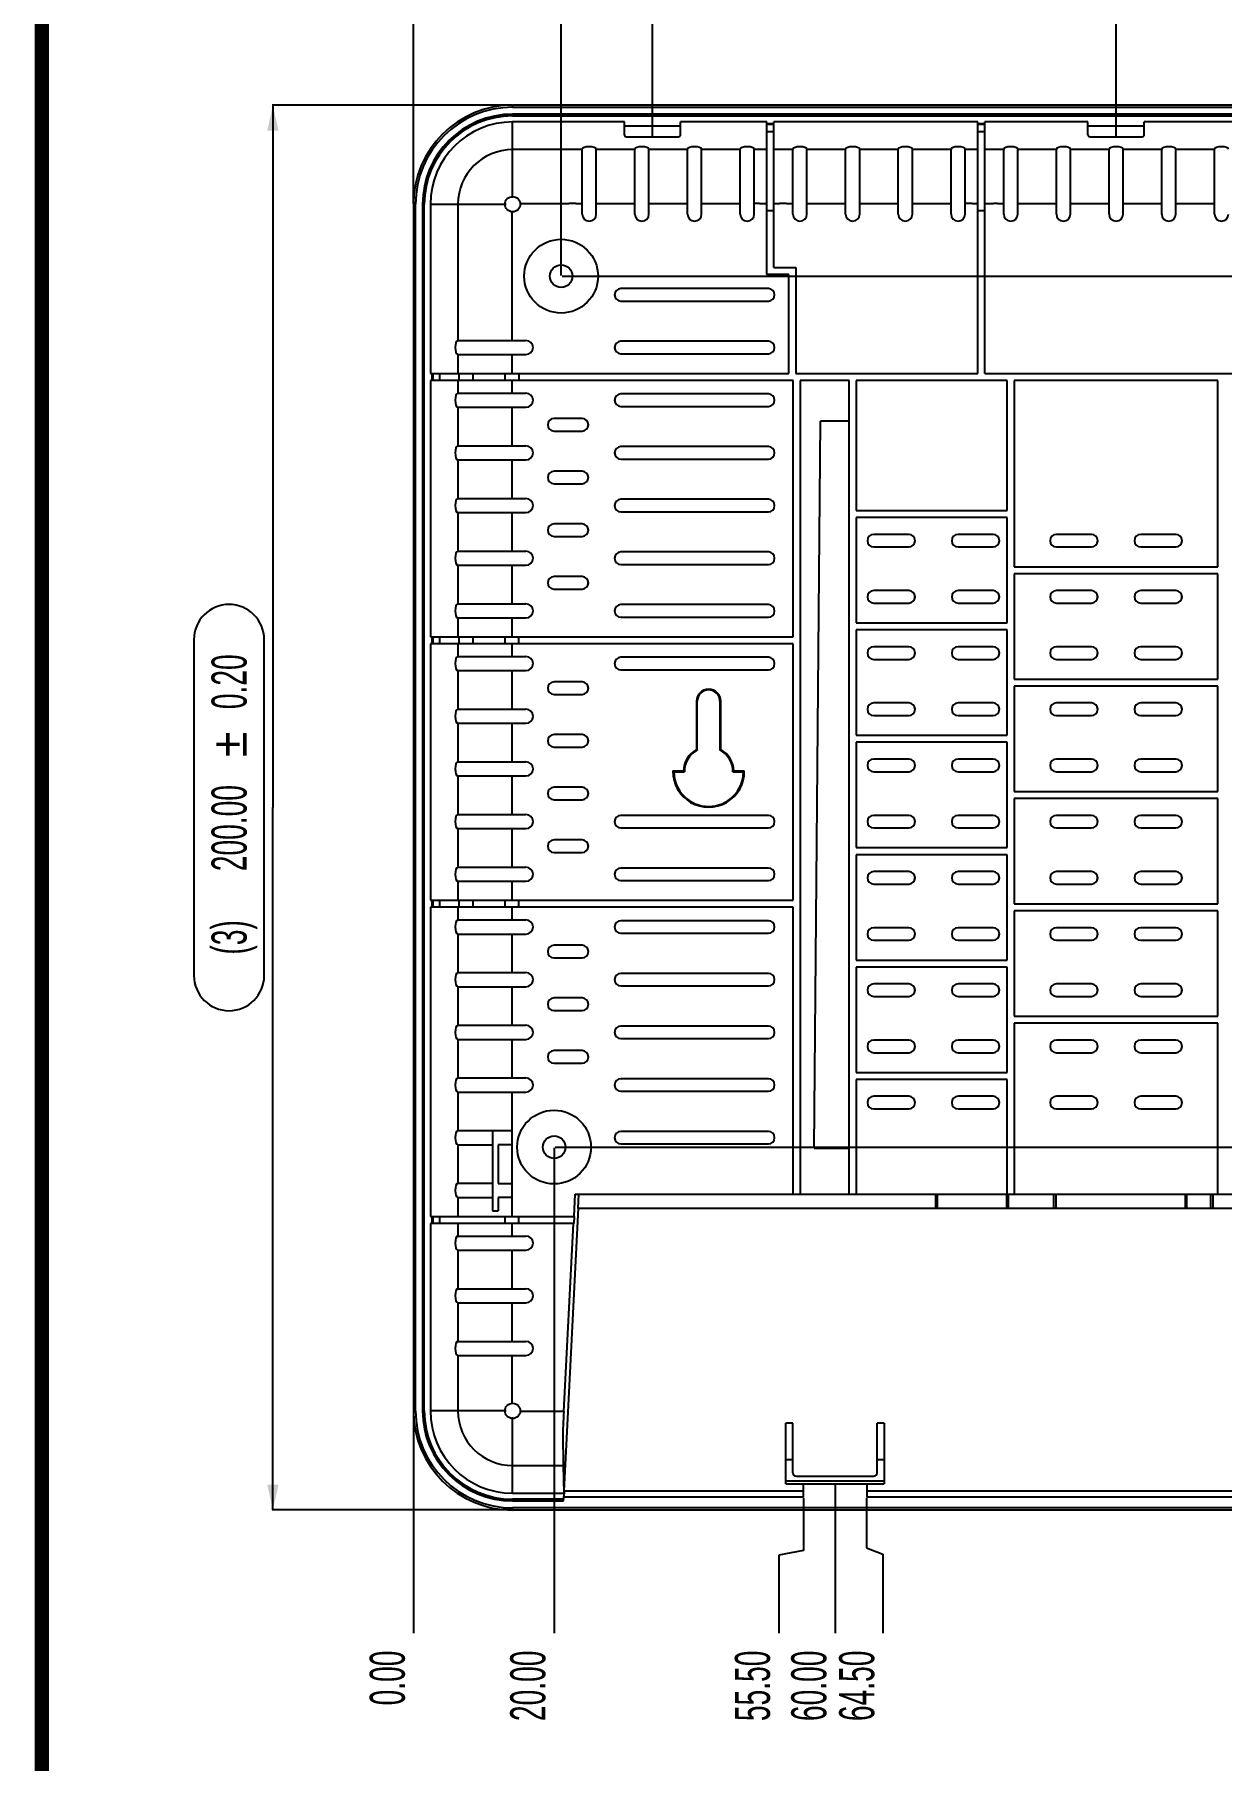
# Model space of a CAD drawing. Header units: millimetres. Extents: x -1 to 407, y -1 to 283.
# Drawn here: x -0.5 to 84, y 95.4 to 218.3 of the extents above; entities that cross this region are included whole.
import ezdxf
from ezdxf.enums import TextEntityAlignment as Align

# ---------------------------------------------------------------- set-up
doc = ezdxf.new("R2010")
doc.units = ezdxf.units.MM
doc.header["$LTSCALE"] = 23.1
doc.layers.get('0').update_dxf_attribs({"linetype": 'CONTINUOUS'})
doc.styles.get("Standard").update_dxf_attribs({"font": 'txt', "width": 0.6})
doc.styles.add('TEXTSTYLE_13', font='gdt', dxfattribs={"width": 0.6})
doc.dimstyles.new('DIMSTYLE_1', dxfattribs={"dimtxt": 2.5, "dimasz": 1.8, "dimexe": 0.05, "dimexo": 0.0625, "dimtad": 1, "dimlfac": 2, "dimzin": 0, "dimdsep": 46, "dimtxsty": 'Standard', "dimblk": '_FILLED', "dimblk1": '_FILLED', "dimblk2": '_FILLED', "dimcen": 0.09, "dimadec": 0, "dimazin": 0, "dimtol": 1, "dimtp": 0.2, "dimtm": 0.2, "dimtfac": 1, "dimtofl": 0, "dimtmove": 0, "dimatfit": 3, "dimldrblk": '_FILLED', "dimfxl": 1, "dimtolj": 1, "dimtzin": 0, "dimarcsym": 0})
doc.dimstyles.new('DIMSTYLE_2', dxfattribs={"dimtxt": 2.5, "dimasz": 1.8, "dimexe": 0.05, "dimexo": 0.0625, "dimtad": 0, "dimtih": 1, "dimtoh": 1, "dimlfac": 2, "dimzin": 0, "dimdsep": 46, "dimtxsty": 'Standard', "dimblk": '_FILLED', "dimblk1": '_FILLED', "dimblk2": '_FILLED', "dimcen": 0.09, "dimadec": 0, "dimazin": 0, "dimtp": 0.01, "dimtm": 0.01, "dimtfac": 1, "dimtofl": 0, "dimtmove": 0, "dimatfit": 3, "dimldrblk": '_FILLED', "dimfxl": 1, "dimtolj": 1, "dimtzin": 0, "dimarcsym": 0})

# ---------------------------------------------------------------- blocks, each defined once
blk = doc.blocks.new('_FILLED')
at = {"color": 0, "linetype": 'ByBlock'}
blk.add_solid([(0, 0), (-1, 0.222), (-1, -0.222)], dxfattribs=at)
blk = doc.blocks.new('*D1')
at = {"color": 2, "linetype": 'Continuous'}
for p, q in [((33.45, 213.24), (16.4, 213.24)), ((16.45, 213.24), (16.45, 163.24)), ((16.45, 113.24), (16.45, 163.24)), ((33.45, 113.24), (16.4, 113.24))]:
    blk.add_line(p, q, dxfattribs=at)
at = {"color": 2, "linetype": 'Continuous', "xscale": 1.8, "yscale": 1.8, "zscale": 1.8}
for p, rotation in [((16.45, 213.24), 90), ((16.45, 113.24), 270)]:
    blk.add_blockref('_FILLED', p, dxfattribs=dict(at, rotation=rotation))
at = {"color": 2, "linetype": 'Continuous', "width": 0.6}
for s, p in [('0.20', (14.58, 172.2)), ('200.00', (14.58, 161.78)), ('(3) ', (14.58, 154.28))]:
    blk.add_text(s, height=2.5, rotation=90, dxfattribs=at).set_placement(p, align=Align.CENTER)
at = {"color": 2, "linetype": 'Continuous', "style": 'TEXTSTYLE_13'}
blk.add_text('`', height=2.5, rotation=90, dxfattribs=at).set_placement((14.58, 167.74), align=Align.CENTER)
blk = doc.blocks.new('*D2')
at = {"color": 2, "linetype": 'Continuous'}
for p, q in [((26.46, 206.25), (26.46, 233.3)), ((26.46, 233.25), (76.46, 233.25)), ((126.46, 233.25), (76.46, 233.25)), ((126.46, 206.25), (126.46, 233.3))]:
    blk.add_line(p, q, dxfattribs=at)
at = {"color": 2, "linetype": 'Continuous', "xscale": 1.8, "yscale": 1.8, "zscale": 1.8, "rotation": 180}
blk.add_blockref('_FILLED', (26.46, 233.25), dxfattribs=at)
at = {"color": 2, "linetype": 'Continuous', "xscale": 1.8, "yscale": 1.8, "zscale": 1.8}
blk.add_blockref('_FILLED', (126.46, 233.25), dxfattribs=at)
at = {"color": 2, "linetype": 'Continuous', "width": 0.6}
for s, p in [('(1) ', (67.5, 235.12)), ('200.00', (75, 235.12)), ('0.20', (85.42, 235.12))]:
    blk.add_text(s, height=2.5, dxfattribs=at).set_placement(p, align=Align.CENTER)
at = {"color": 2, "linetype": 'Continuous', "style": 'TEXTSTYLE_13'}
blk.add_text('`', height=2.5, dxfattribs=at).set_placement((80.96, 235.12), align=Align.CENTER)
blk = doc.blocks.new('*D4')
at = {"color": 2, "linetype": 'Continuous'}
blk.add_line((126.46, 120.23), (126.46, 104.48), dxfattribs=at)
at = {"color": 2, "linetype": 'Continuous', "width": 0.6}
blk.add_text('200.00', height=2.5, rotation=90, dxfattribs=at).set_placement((125.84, 103.23), align=Align.RIGHT)
blk = doc.blocks.new('*D5')
at = {"color": 2, "linetype": 'Continuous'}
blk.add_line((26.46, 120.23), (26.46, 104.48), dxfattribs=at)
at = {"color": 2, "linetype": 'Continuous', "width": 0.6}
blk.add_text('0.00', height=2.5, rotation=90, dxfattribs=at).set_placement((25.84, 103.23), align=Align.RIGHT)
blk = doc.blocks.new('*D6')
at = {"color": 2, "linetype": 'Continuous'}
blk.add_line((56.46, 115.03), (56.46, 104.48), dxfattribs=at)
at = {"color": 2, "linetype": 'Continuous', "width": 0.6}
blk.add_text('60.00', height=2.5, rotation=90, dxfattribs=at).set_placement((55.84, 103.23), align=Align.RIGHT)
blk = doc.blocks.new('*D7')
at = {"color": 2, "linetype": 'Continuous'}
blk.add_line((96.46, 115.03), (96.46, 104.48), dxfattribs=at)
at = {"color": 2, "linetype": 'Continuous', "width": 0.6}
blk.add_text('140.00', height=2.5, rotation=90, dxfattribs=at).set_placement((95.84, 103.23), align=Align.RIGHT)
blk = doc.blocks.new('*D8')
at = {"color": 2, "linetype": 'Continuous'}
blk.add_line((36.96, 201.13), (36.96, 222), dxfattribs=at)
at = {"color": 2, "linetype": 'Continuous', "width": 0.6}
blk.add_text('21.00', height=2.5, rotation=90, dxfattribs=at).set_placement((36.34, 223.25))
blk = doc.blocks.new('*D9')
at = {"color": 2, "linetype": 'Continuous'}
blk.add_line((115.96, 201.13), (115.96, 222), dxfattribs=at)
at = {"color": 2, "linetype": 'Continuous', "width": 0.6}
blk.add_text('179.00', height=2.5, rotation=90, dxfattribs=at).set_placement((115.34, 223.25))
blk = doc.blocks.new('*D10')
at = {"color": 2, "linetype": 'Continuous'}
blk.add_line((36.46, 139.01), (36.46, 104.48), dxfattribs=at)
at = {"color": 2, "linetype": 'Continuous', "width": 0.6}
blk.add_text('20.00', height=2.5, rotation=90, dxfattribs=at).set_placement((35.84, 103.23), align=Align.RIGHT)
blk = doc.blocks.new('*D11')
at = {"color": 2, "linetype": 'Continuous'}
blk.add_line((116.46, 139.01), (116.46, 104.48), dxfattribs=at)
at = {"color": 2, "linetype": 'Continuous', "width": 0.6}
blk.add_text('180.00', height=2.5, rotation=90, dxfattribs=at).set_placement((115.84, 103.23), align=Align.RIGHT)
blk = doc.blocks.new('*D12')
at = {"color": 2, "linetype": 'Continuous'}
blk.add_line((43.46, 211.05), (43.46, 222), dxfattribs=at)
at = {"color": 2, "linetype": 'Continuous', "width": 0.6}
blk.add_text('34.00', height=2.5, rotation=90, dxfattribs=at).set_placement((42.84, 223.25))
blk = doc.blocks.new('*D13')
at = {"color": 2, "linetype": 'Continuous'}
blk.add_line((76.46, 211.05), (76.46, 222), dxfattribs=at)
at = {"color": 2, "linetype": 'Continuous', "width": 0.6}
blk.add_text('100.00', height=2.5, rotation=90, dxfattribs=at).set_placement((75.84, 223.25))
blk = doc.blocks.new('*D14')
at = {"color": 2, "linetype": 'Continuous'}
blk.add_line((109.46, 211.05), (109.46, 222), dxfattribs=at)
at = {"color": 2, "linetype": 'Continuous', "width": 0.6}
blk.add_text('166.00', height=2.5, rotation=90, dxfattribs=at).set_placement((108.84, 223.25))
blk = doc.blocks.new('*D15')
at = {"color": 2, "linetype": 'Continuous'}
blk.add_line((119.48, 213.24), (135.22, 213.24), dxfattribs=at)
at = {"color": 2, "linetype": 'Continuous', "width": 0.6}
blk.add_text('200.00', height=2.5, dxfattribs=at).set_placement((136.47, 213.87))
blk = doc.blocks.new('*D16')
at = {"color": 2, "linetype": 'Continuous'}
blk.add_line((119.48, 113.24), (135.22, 113.24), dxfattribs=at)
at = {"color": 2, "linetype": 'Continuous', "width": 0.6}
blk.add_text('0.00', height=2.5, dxfattribs=at).set_placement((136.47, 113.87))
blk = doc.blocks.new('*D17')
at = {"color": 2, "linetype": 'Continuous'}
blk.add_line((36.53, 139.07), (140.72, 139.07), dxfattribs=at)
at = {"color": 2, "linetype": 'Continuous', "width": 0.6}
blk.add_text('51.66', height=2.5, dxfattribs=at).set_placement((141.97, 139.7))
blk = doc.blocks.new('*D18')
at = {"color": 2, "linetype": 'Continuous'}
blk.add_line((37.03, 201.07), (135.22, 201.07), dxfattribs=at)
at = {"color": 2, "linetype": 'Continuous', "width": 0.6}
blk.add_text('175.66', height=2.5, dxfattribs=at).set_placement((136.47, 201.7))
blk = doc.blocks.new('*D22')
at = {"color": 2, "linetype": 'Continuous'}
for p, q in [((54.21, 114.08), (54.21, 110.35)), ((54.21, 110.35), (52.45, 110.03)), ((52.45, 110.03), (52.45, 104.48))]:
    blk.add_line(p, q, dxfattribs=at)
at = {"color": 2, "linetype": 'Continuous', "width": 0.6}
blk.add_text('55.50', height=2.5, rotation=90, dxfattribs=at).set_placement((51.83, 103.23), align=Align.RIGHT)
blk = doc.blocks.new('*D23')
at = {"color": 2, "linetype": 'Continuous'}
for p, q in [((58.71, 114.08), (58.71, 110.54)), ((58.71, 110.54), (59.87, 110.09)), ((59.87, 110.09), (59.87, 104.48))]:
    blk.add_line(p, q, dxfattribs=at)
at = {"color": 2, "linetype": 'Continuous', "width": 0.6}
blk.add_text('64.50', height=2.5, rotation=90, dxfattribs=at).set_placement((59.25, 103.23), align=Align.RIGHT)
blk = doc.blocks.new('*D24')
at = {"color": 2, "linetype": 'Continuous'}
for p, q in [((94.21, 114.08), (94.21, 110.5)), ((94.21, 110.5), (88.99, 108.86)), ((88.99, 108.86), (88.99, 104.48))]:
    blk.add_line(p, q, dxfattribs=at)
at = {"color": 2, "linetype": 'Continuous', "width": 0.6}
blk.add_text('135.50', height=2.5, rotation=90, dxfattribs=at).set_placement((88.36, 103.23), align=Align.RIGHT)
blk = doc.blocks.new('*D25')
at = {"color": 2, "linetype": 'Continuous'}
for p, q in [((98.71, 114.08), (98.71, 110.43)), ((98.71, 110.43), (100.88, 109.73)), ((100.88, 109.73), (100.88, 104.48))]:
    blk.add_line(p, q, dxfattribs=at)
at = {"color": 2, "linetype": 'Continuous', "width": 0.6}
blk.add_text('144.50', height=2.5, rotation=90, dxfattribs=at).set_placement((100.26, 103.23), align=Align.RIGHT)

msp = doc.modelspace()

# ---------------------------------------------------------------- linework, layer by layer
at = {"color": 7, "linetype": 'Continuous'}
for p, q in [((33.5132, 213.0997), (33.5132, 213.2497)), ((119.4132, 213.2497), (33.5132, 213.2497)), ((33.5132, 213.0997), (119.4132, 213.0997)), ((33.5132, 212.4798), (33.5132, 212.6035)), ((119.4132, 212.6035), (33.5132, 212.6035)), ((119.4132, 212.5797), (33.5132, 212.5797)), ((33.5132, 212.4798), (119.4132, 212.4798)), ((33.5132, 206.6471), (33.5132, 212.0496)), ((41.4632, 212.0496), (33.5132, 212.0496)), ((41.4632, 211.1414), (41.4632, 212.0496)), ((45.4632, 211.7414), (41.4632, 211.7414)), ((45.4632, 211.1414), (45.4632, 212.0496)), ((51.6132, 212.0496), (45.4632, 212.0496)), ((51.6132, 201.189), (51.6132, 212.0496)), ((51.6132, 211.9414), (52.1132, 211.9414)), ((52.1132, 211.8798), (51.6132, 211.8798)), ((51.6132, 211.3805), (52.1132, 211.3805)), ((52.1132, 201.689), (52.1132, 212.0496)), ((66.6132, 212.0496), (52.1132, 212.0496)), ((66.6132, 194.1414), (66.6132, 212.0496)), ((66.6132, 211.9414), (67.1132, 211.9414)), ((67.1132, 211.8798), (66.6132, 211.8798)), ((66.6132, 211.3805), (67.1132, 211.3805)), ((67.1132, 194.1414), (67.1132, 212.0496)), ((74.4632, 212.0496), (67.1132, 212.0496)), ((74.4632, 211.1414), (74.4632, 212.0496)), ((78.4632, 211.7414), (74.4632, 211.7414)), ((78.4632, 211.1414), (78.4632, 212.0496)), ((85.3632, 212.0496), (78.4632, 212.0496)), ((41.6132, 210.9914), (45.3132, 210.9914)), ((74.6132, 210.9914), (78.3132, 210.9914)), ((38.4632, 210.0815), (33.5132, 210.0815)), ((38.4632, 205.4914), (38.4632, 210.1023)), ((39.4632, 205.4914), (39.4632, 210.1023)), ((42.2132, 210.0815), (39.4632, 210.0815)), ((42.2132, 205.4914), (42.2132, 210.1023)), ((43.2132, 205.4914), (43.2132, 210.1023)), ((45.9632, 210.0815), (43.2132, 210.0815)), ((45.9632, 205.4914), (45.9632, 210.1023)), ((46.9632, 205.4914), (46.9632, 210.1023)), ((49.7132, 210.0815), (46.9632, 210.0815)), ((49.7132, 205.4914), (49.7132, 210.1023)), ((50.7132, 205.4914), (50.7132, 210.1023)), ((51.6132, 210.0815), (50.7132, 210.0815)), ((53.4632, 210.0815), (52.1132, 210.0815)), ((53.4632, 205.4914), (53.4632, 210.1023)), ((54.4632, 205.4914), (54.4632, 210.1023)), ((57.2132, 210.0815), (54.4632, 210.0815)), ((57.2132, 205.4914), (57.2132, 210.1023)), ((58.2132, 205.4914), (58.2132, 210.1023)), ((60.9632, 210.0815), (58.2132, 210.0815)), ((60.9632, 205.4914), (60.9632, 210.1023)), ((61.9632, 205.4914), (61.9632, 210.1023)), ((64.7132, 210.0815), (61.9632, 210.0815)), ((64.7132, 205.4914), (64.7132, 210.1023)), ((65.7132, 205.4914), (65.7132, 210.1023)), ((66.6132, 210.0815), (65.7132, 210.0815)), ((68.4632, 210.0815), (67.1132, 210.0815)), ((68.4632, 205.4914), (68.4632, 210.1023)), ((69.4632, 205.4914), (69.4632, 210.1023)), ((72.2132, 210.0815), (69.4632, 210.0815)), ((72.2132, 205.4914), (72.2132, 210.1023)), ((73.2132, 205.4914), (73.2132, 210.1023)), ((75.9632, 210.0815), (73.2132, 210.0815)), ((75.9632, 205.4914), (75.9632, 210.1023)), ((76.9632, 205.4914), (76.9632, 210.1023)), ((79.7132, 210.0815), (76.9632, 210.0815)), ((79.7132, 205.4914), (79.7132, 210.1023)), ((80.7132, 205.4914), (80.7132, 210.1023)), ((83.4632, 210.0815), (80.7132, 210.0815)), ((83.4632, 205.4914), (83.4632, 210.1023)), ((26.4549, 206.1914), (26.4549, 120.2914)), ((26.4549, 206.1914), (26.6049, 206.1914)), ((26.6049, 120.2914), (26.6049, 206.1914)), ((27.1011, 206.1914), (27.1011, 120.2914)), ((27.1011, 206.1914), (27.2248, 206.1914)), ((27.1249, 206.1914), (27.1249, 120.2914)), ((27.2248, 120.2914), (27.2248, 206.1914)), ((27.655, 206.1914), (27.655, 194.1414)), ((27.655, 206.1914), (33.0575, 206.1914)), ((29.6231, 206.1914), (29.6231, 196.4914)), ((33.4688, 196.4914), (33.4687, 205.6471)), ((34.0487, 206.2358), (37.519, 206.2362)), ((38.0134, 206.2372), (38.4632, 206.2375)), ((39.4632, 206.2393), (42.2132, 206.2377)), ((43.2132, 206.2393), (45.9632, 206.2377)), ((46.9632, 206.2393), (49.7132, 206.2377)), ((51.0719, 206.2367), (51.6132, 206.2358)), ((51.6132, 205.7414), (52.1132, 205.7414)), ((52.1132, 206.2358), (52.4989, 206.2367)), ((53.0135, 206.2372), (53.4632, 206.2375)), ((54.4632, 206.2393), (57.2132, 206.2377)), ((58.2132, 206.2393), (60.9632, 206.2377)), ((61.9632, 206.2393), (64.7132, 206.2377)), ((66.2151, 206.2367), (66.6132, 206.2358)), ((66.6132, 205.7414), (67.1132, 205.7414)), ((67.1132, 206.2358), (67.7316, 206.2367)), ((68.0133, 206.2372), (68.4632, 206.2375)), ((69.4632, 206.2393), (72.2132, 206.2377)), ((73.2132, 206.2393), (75.9632, 206.2377)), ((76.9632, 206.2393), (79.7132, 206.2377)), ((80.7132, 206.2393), (83.4632, 206.2377)), ((52.1132, 201.689), (53.6608, 201.689)), ((53.6608, 201.689), (53.6608, 194.1414)), ((53.1608, 201.189), (51.6132, 201.189)), ((53.1608, 194.1414), (53.1608, 201.189)), ((51.7132, 200.189), (41.2132, 200.189)), ((41.2132, 199.2938), (51.7132, 199.2938)), ((29.6023, 196.4914), (34.4632, 196.4914)), ((29.6023, 195.4914), (34.4632, 195.4914)), ((29.6231, 195.4914), (29.6231, 194.1414)), ((33.4688, 194.1414), (33.4688, 195.4914)), ((51.7132, 196.439), (41.2132, 196.439)), ((41.2132, 195.5438), (51.7132, 195.5438)), ((27.655, 194.1414), (53.1608, 194.1414)), ((27.7632, 194.1414), (27.7632, 193.6414)), ((27.8248, 194.1414), (27.8248, 193.6414)), ((28.3241, 193.6414), (28.3241, 194.1414)), ((29.6882, 194.1414), (29.6882, 193.6414)), ((30.6882, 194.1414), (30.6882, 193.6414)), ((32.9632, 194.1414), (32.9632, 193.6414)), ((33.9632, 194.1414), (33.9632, 193.6414)), ((53.6608, 194.1414), (66.6132, 194.1414)), ((67.1132, 194.1414), (85.3632, 194.1414)), ((27.655, 193.6414), (27.655, 175.3914)), ((53.4682, 193.6414), (27.655, 193.6414)), ((29.6231, 193.6414), (29.6231, 192.7414)), ((33.4688, 192.7414), (33.4688, 193.6414)), ((53.4682, 175.3914), (53.4682, 193.6414)), ((53.9682, 193.6414), (53.9682, 135.7214)), ((57.4632, 193.6414), (53.9682, 193.6414)), ((57.4632, 135.7214), (57.4632, 193.6414)), ((57.9632, 193.6414), (57.9632, 184.389)), ((68.7132, 193.6414), (57.9632, 193.6414)), ((68.7132, 184.389), (68.7132, 193.6414)), ((69.2132, 193.6414), (69.2132, 180.389)), ((83.7132, 193.6414), (69.2132, 193.6414)), ((83.7132, 180.389), (83.7132, 193.6414)), ((29.6023, 192.7414), (34.4632, 192.7414)), ((29.6023, 191.7414), (34.4632, 191.7414)), ((29.6231, 191.7414), (29.6231, 188.9914)), ((33.4688, 188.9914), (33.4688, 191.7414)), ((51.7132, 192.689), (41.2132, 192.689)), ((41.2132, 191.7938), (51.7132, 191.7938)), ((38.4632, 190.939), (36.4632, 190.939)), ((54.9682, 138.9914), (55.4198, 190.7414)), ((57.4632, 190.7414), (55.4198, 190.7414)), ((36.4632, 190.0438), (38.4632, 190.0438)), ((29.6023, 188.9914), (34.4632, 188.9914)), ((29.6023, 187.9914), (34.4632, 187.9914)), ((29.6231, 187.9914), (29.6231, 185.2414)), ((33.4688, 185.2414), (33.4688, 187.9914)), ((51.7132, 188.939), (41.2132, 188.939)), ((41.2132, 188.0438), (51.7132, 188.0438)), ((38.4632, 187.189), (36.4632, 187.189)), ((36.4632, 186.2938), (38.4632, 186.2938)), ((29.6023, 185.2414), (34.4632, 185.2414)), ((51.7132, 185.189), (41.2132, 185.189)), ((57.9632, 184.389), (68.7132, 184.389)), ((29.6023, 184.2414), (34.4632, 184.2414)), ((29.6231, 184.2414), (29.6231, 181.4914)), ((33.4688, 181.4914), (33.4688, 184.2414)), ((38.4632, 183.439), (36.4632, 183.439)), ((41.2132, 184.2938), (51.7132, 184.2938)), ((57.9632, 183.889), (57.9632, 176.389)), ((68.7132, 183.889), (57.9632, 183.889)), ((68.7132, 176.389), (68.7132, 183.889)), ((36.4632, 182.5438), (38.4632, 182.5438)), ((61.7132, 182.689), (59.2132, 182.689)), ((67.7132, 182.689), (65.2132, 182.689)), ((74.7132, 182.689), (72.2132, 182.689)), ((80.7132, 182.689), (78.2132, 182.689)), ((29.6023, 181.4914), (34.4632, 181.4914)), ((51.7132, 181.439), (41.2132, 181.439)), ((59.2132, 181.7938), (61.7132, 181.7938)), ((65.2132, 181.7938), (67.7132, 181.7938)), ((72.2132, 181.7938), (74.7132, 181.7938)), ((78.2132, 181.7938), (80.7132, 181.7938)), ((29.6023, 180.4914), (34.4632, 180.4914)), ((29.6231, 180.4914), (29.6231, 177.7414)), ((33.4688, 177.7414), (33.4688, 180.4914)), ((38.4632, 179.689), (36.4632, 179.689)), ((41.2132, 180.5438), (51.7132, 180.5438)), ((69.2132, 180.389), (83.7132, 180.389)), ((69.2132, 179.889), (69.2132, 172.389)), ((83.7132, 179.889), (69.2132, 179.889)), ((83.7132, 172.389), (83.7132, 179.889)), ((36.4632, 178.7938), (38.4632, 178.7938)), ((61.7132, 178.689), (59.2132, 178.689)), ((67.7132, 178.689), (65.2132, 178.689)), ((74.7132, 178.689), (72.2132, 178.689)), ((80.7132, 178.689), (78.2132, 178.689)), ((29.6023, 177.7414), (34.4632, 177.7414)), ((51.7132, 177.689), (41.2132, 177.689)), ((59.2132, 177.7938), (61.7132, 177.7938)), ((65.2132, 177.7938), (67.7132, 177.7938)), ((72.2132, 177.7938), (74.7132, 177.7938)), ((78.2132, 177.7938), (80.7132, 177.7938)), ((29.6023, 176.7414), (34.4632, 176.7414)), ((29.6231, 176.7414), (29.6231, 175.3914)), ((33.4688, 175.3914), (33.4688, 176.7414)), ((41.2132, 176.7938), (51.7132, 176.7938)), ((57.9632, 176.389), (68.7132, 176.389)), ((57.9632, 175.889), (57.9632, 168.389)), ((68.7132, 175.889), (57.9632, 175.889)), ((68.7132, 168.389), (68.7132, 175.889)), ((27.655, 175.3914), (53.4682, 175.3914)), ((27.655, 174.8914), (27.655, 156.6414)), ((53.4682, 174.8914), (27.655, 174.8914)), ((27.7632, 175.3914), (27.7632, 174.8914)), ((27.8248, 175.3914), (27.8248, 174.8914)), ((28.3241, 174.8914), (28.3241, 175.3914)), ((29.6231, 174.8914), (29.6231, 173.9914)), ((29.6882, 175.3914), (29.6882, 174.8914)), ((30.6882, 175.3914), (30.6882, 174.8914)), ((32.9632, 175.3914), (32.9632, 174.8914)), ((33.4688, 173.9914), (33.4688, 174.8914)), ((33.9632, 174.8914), (33.9632, 175.3914)), ((53.4682, 156.6414), (53.4682, 174.8914)), ((61.7132, 174.689), (59.2132, 174.689)), ((67.7132, 174.689), (65.2132, 174.689)), ((74.7132, 174.689), (72.2132, 174.689)), ((80.7132, 174.689), (78.2132, 174.689)), ((29.6023, 173.9914), (34.4632, 173.9914)), ((51.7132, 173.939), (41.2132, 173.939)), ((59.2132, 173.7938), (61.7132, 173.7938)), ((65.2132, 173.7938), (67.7132, 173.7938)), ((72.2132, 173.7938), (74.7132, 173.7938)), ((78.2132, 173.7938), (80.7132, 173.7938)), ((29.6023, 172.9914), (34.4632, 172.9914)), ((29.6231, 172.9914), (29.6231, 170.2414)), ((33.4688, 170.2414), (33.4688, 172.9914)), ((38.4632, 172.189), (36.4632, 172.189)), ((41.2132, 173.0438), (51.7132, 173.0438)), ((69.2132, 172.389), (83.7132, 172.389)), ((36.4632, 171.2938), (38.4632, 171.2938)), ((46.5989, 170.8064), (46.5989, 167.3731)), ((46.6382, 167.3497), (46.6382, 170.8064)), ((46.6382, 170.8064), (46.6578, 170.8064)), ((46.6578, 167.3379), (46.6578, 170.8064)), ((48.2685, 170.8064), (48.2685, 167.3379)), ((48.2685, 170.8064), (48.2882, 170.8064)), ((48.2882, 170.8064), (48.2882, 167.3497)), ((48.3275, 167.3731), (48.3275, 170.8064)), ((69.2132, 171.889), (69.2132, 164.389)), ((83.7132, 171.889), (69.2132, 171.889)), ((83.7132, 164.389), (83.7132, 171.889)), ((29.6023, 170.2414), (34.4632, 170.2414)), ((61.7132, 170.689), (59.2132, 170.689)), ((59.2132, 169.7938), (61.7132, 169.7938)), ((67.7132, 170.689), (65.2132, 170.689)), ((65.2132, 169.7938), (67.7132, 169.7938)), ((74.7132, 170.689), (72.2132, 170.689)), ((72.2132, 169.7938), (74.7132, 169.7938)), ((80.7132, 170.689), (78.2132, 170.689)), ((78.2132, 169.7938), (80.7132, 169.7938)), ((29.6023, 169.2414), (34.4632, 169.2414)), ((29.6231, 169.2414), (29.6231, 166.4914)), ((33.4688, 166.4914), (33.4688, 169.2414)), ((38.4632, 168.439), (36.4632, 168.439)), ((57.9632, 168.389), (68.7132, 168.389)), ((36.4632, 167.5438), (38.4632, 167.5438)), ((46.6382, 167.3497), (46.6578, 167.3379)), ((57.9632, 167.889), (57.9632, 160.389)), ((68.7132, 167.889), (57.9632, 167.889)), ((68.7132, 160.389), (68.7132, 167.889)), ((29.6023, 166.4914), (34.4632, 166.4914)), ((61.7132, 166.689), (59.2132, 166.689)), ((67.7132, 166.689), (65.2132, 166.689)), ((74.7132, 166.689), (72.2132, 166.689)), ((80.7132, 166.689), (78.2132, 166.689)), ((29.6023, 165.4914), (34.4632, 165.4914)), ((29.6231, 165.4914), (29.6231, 162.7414)), ((33.4688, 162.7414), (33.4688, 165.4914)), ((38.4632, 164.689), (36.4632, 164.689)), ((44.9242, 165.8457), (45.6743, 165.8457)), ((44.9829, 165.7868), (45.7329, 165.7868)), ((49.2132, 165.8064), (49.1934, 165.7868)), ((49.1934, 165.7868), (49.9435, 165.7868)), ((49.252, 165.8457), (50.0022, 165.8457)), ((59.2132, 165.7938), (61.7132, 165.7938)), ((65.2132, 165.7938), (67.7132, 165.7938)), ((72.2132, 165.7938), (74.7132, 165.7938)), ((78.2132, 165.7938), (80.7132, 165.7938)), ((36.4632, 163.7938), (38.4632, 163.7938)), ((69.2132, 164.389), (83.7132, 164.389)), ((69.2132, 163.889), (69.2132, 156.389)), ((83.7132, 163.889), (69.2132, 163.889)), ((83.7132, 156.389), (83.7132, 163.889)), ((29.6023, 162.7414), (34.4632, 162.7414)), ((51.7132, 162.689), (41.2132, 162.689)), ((61.7132, 162.689), (59.2132, 162.689)), ((67.7132, 162.689), (65.2132, 162.689)), ((74.7132, 162.689), (72.2132, 162.689)), ((80.7132, 162.689), (78.2132, 162.689)), ((29.6023, 161.7414), (34.4632, 161.7414)), ((29.6231, 161.7414), (29.6231, 158.9914)), ((33.4688, 158.9914), (33.4688, 161.7414)), ((41.2132, 161.7938), (51.7132, 161.7938)), ((59.2132, 161.7938), (61.7132, 161.7938)), ((65.2132, 161.7938), (67.7132, 161.7938)), ((72.2132, 161.7938), (74.7132, 161.7938)), ((78.2132, 161.7938), (80.7132, 161.7938)), ((38.4632, 160.939), (36.4632, 160.939)), ((36.4632, 160.0438), (38.4632, 160.0438)), ((57.9632, 160.389), (68.7132, 160.389)), ((57.9632, 159.889), (57.9632, 152.389)), ((68.7132, 159.889), (57.9632, 159.889)), ((68.7132, 152.389), (68.7132, 159.889)), ((29.6023, 158.9914), (34.4632, 158.9914)), ((51.7132, 158.939), (41.2132, 158.939)), ((61.7132, 158.689), (59.2132, 158.689)), ((67.7132, 158.689), (65.2132, 158.689)), ((74.7132, 158.689), (72.2132, 158.689)), ((80.7132, 158.689), (78.2132, 158.689)), ((29.6023, 157.9914), (34.4632, 157.9914)), ((29.6231, 157.9914), (29.6231, 156.6414)), ((33.4688, 156.6414), (33.4688, 157.9914)), ((41.2132, 158.0438), (51.7132, 158.0438)), ((59.2132, 157.7938), (61.7132, 157.7938)), ((65.2132, 157.7938), (67.7132, 157.7938)), ((72.2132, 157.7938), (74.7132, 157.7938)), ((78.2132, 157.7938), (80.7132, 157.7938)), ((27.655, 156.6414), (53.4682, 156.6414)), ((27.655, 156.1414), (27.655, 134.1414)), ((53.4682, 156.1414), (27.655, 156.1414)), ((27.7632, 156.6414), (27.7632, 156.1414)), ((27.8248, 156.6414), (27.8248, 156.1414)), ((28.3241, 156.1414), (28.3241, 156.6414)), ((29.6231, 156.1414), (29.6231, 155.2414)), ((29.6882, 156.6414), (29.6882, 156.1414)), ((30.6882, 156.6414), (30.6882, 156.1414)), ((32.9632, 156.6414), (32.9632, 156.1414)), ((33.4688, 155.2414), (33.4688, 156.1414)), ((33.9632, 156.1414), (33.9632, 156.6414)), ((53.4682, 135.7214), (53.4682, 156.1414)), ((69.2132, 156.389), (83.7132, 156.389)), ((29.6023, 155.2414), (34.4632, 155.2414)), ((51.7132, 155.189), (41.2132, 155.189)), ((69.2132, 155.889), (69.2132, 148.389)), ((83.7132, 155.889), (69.2132, 155.889)), ((83.7132, 148.389), (83.7132, 155.889)), ((29.6023, 154.2414), (34.4632, 154.2414)), ((29.6231, 154.2414), (29.6231, 151.4914)), ((33.4688, 151.4914), (33.4688, 154.2414)), ((41.2132, 154.2938), (51.7132, 154.2938)), ((61.7132, 154.689), (59.2132, 154.689)), ((59.2132, 153.7938), (61.7132, 153.7938)), ((67.7132, 154.689), (65.2132, 154.689)), ((65.2132, 153.7938), (67.7132, 153.7938)), ((74.7132, 154.689), (72.2132, 154.689)), ((72.2132, 153.7938), (74.7132, 153.7938)), ((80.7132, 154.689), (78.2132, 154.689)), ((78.2132, 153.7938), (80.7132, 153.7938)), ((38.4632, 153.439), (36.4632, 153.439)), ((36.4632, 152.5438), (38.4632, 152.5438)), ((57.9632, 152.389), (68.7132, 152.389)), ((29.6023, 151.4914), (34.4632, 151.4914)), ((51.7132, 151.439), (41.2132, 151.439)), ((57.9632, 151.889), (57.9632, 144.389)), ((68.7132, 151.889), (57.9632, 151.889)), ((68.7132, 144.389), (68.7132, 151.889)), ((29.6023, 150.4914), (34.4632, 150.4914)), ((29.6231, 150.4914), (29.6231, 147.7414)), ((33.4688, 147.7414), (33.4688, 150.4914)), ((41.2132, 150.5438), (51.7132, 150.5438)), ((61.7132, 150.689), (59.2132, 150.689)), ((67.7132, 150.689), (65.2132, 150.689)), ((74.7132, 150.689), (72.2132, 150.689)), ((80.7132, 150.689), (78.2132, 150.689)), ((38.4632, 149.689), (36.4632, 149.689)), ((36.4632, 148.7938), (38.4632, 148.7938)), ((59.2132, 149.7938), (61.7132, 149.7938)), ((65.2132, 149.7938), (67.7132, 149.7938)), ((72.2132, 149.7938), (74.7132, 149.7938)), ((78.2132, 149.7938), (80.7132, 149.7938)), ((29.6023, 147.7414), (34.4632, 147.7414)), ((51.7132, 147.689), (41.2132, 147.689)), ((69.2132, 148.389), (83.7132, 148.389)), ((83.7132, 147.889), (69.2132, 147.889)), ((69.2132, 147.889), (69.2132, 135.7214)), ((83.7132, 135.7214), (83.7132, 147.889)), ((29.6023, 146.7414), (34.4632, 146.7414)), ((29.6231, 146.7414), (29.6231, 143.9914)), ((33.4688, 143.9914), (33.4688, 146.7414)), ((41.2132, 146.7938), (51.7132, 146.7938)), ((61.7132, 146.689), (59.2132, 146.689)), ((67.7132, 146.689), (65.2132, 146.689)), ((74.7132, 146.689), (72.2132, 146.689)), ((80.7132, 146.689), (78.2132, 146.689)), ((38.4632, 145.939), (36.4632, 145.939)), ((36.4632, 145.0438), (38.4632, 145.0438)), ((59.2132, 145.7938), (61.7132, 145.7938)), ((65.2132, 145.7938), (67.7132, 145.7938)), ((72.2132, 145.7938), (74.7132, 145.7938)), ((78.2132, 145.7938), (80.7132, 145.7938)), ((29.6023, 143.9914), (34.4632, 143.9914)), ((51.7132, 143.939), (41.2132, 143.939)), ((57.9632, 144.389), (68.7132, 144.389)), ((57.9632, 143.889), (57.9632, 135.7214)), ((68.7132, 143.889), (57.9632, 143.889)), ((68.7132, 135.7214), (68.7132, 143.889)), ((29.6023, 142.9914), (34.4632, 142.9914)), ((29.6231, 142.9914), (29.6231, 140.2414)), ((33.4688, 134.1414), (33.4688, 142.9914)), ((41.2132, 143.0438), (51.7132, 143.0438)), ((61.7132, 142.689), (59.2132, 142.689)), ((67.7132, 142.689), (65.2132, 142.689)), ((74.7132, 142.689), (72.2132, 142.689)), ((80.7132, 142.689), (78.2132, 142.689)), ((59.2132, 141.7938), (61.7132, 141.7938)), ((65.2132, 141.7938), (67.7132, 141.7938)), ((72.2132, 141.7938), (74.7132, 141.7938)), ((78.2132, 141.7938), (80.7132, 141.7938)), ((29.6023, 140.2414), (33.4649, 140.2414)), ((32.0681, 140.2414), (32.0681, 134.5414)), ((51.7132, 140.189), (41.2132, 140.189)), ((29.6023, 139.2414), (32.0681, 139.2414)), ((29.6231, 139.2414), (29.6231, 136.4914)), ((32.4775, 139.2414), (32.4775, 136.4914)), ((33.4649, 139.2414), (32.4775, 139.2414)), ((41.2132, 139.2938), (51.7132, 139.2938)), ((54.9682, 138.9914), (57.4632, 138.9914)), ((32.0681, 136.4914), (29.6023, 136.4914)), ((32.4775, 136.4914), (33.4649, 136.4914)), ((29.6023, 135.4914), (32.0681, 135.4914)), ((29.6231, 135.4914), (29.6231, 134.1414)), ((32.4775, 135.4914), (32.4775, 134.5414)), ((33.4649, 135.4914), (32.4775, 135.4914)), ((37.8804, 134.1414), (37.9632, 135.7214)), ((37.9632, 135.7214), (114.9632, 135.7214)), ((38.205, 135.7214), (38.154, 134.7214)), ((63.6335, 134.7214), (63.6345, 135.7214)), ((63.7476, 134.7214), (63.7476, 135.7214)), ((68.6948, 134.7214), (68.6948, 135.7214)), ((68.8088, 134.7214), (68.8079, 135.7214)), ((72.0335, 134.7214), (72.0345, 135.7214)), ((72.1712, 135.7214), (72.1712, 134.7214)), ((81.3712, 135.7214), (81.3712, 134.7214)), ((81.5088, 134.7214), (81.5079, 135.7214)), ((83.2085, 134.7214), (83.2095, 135.7214)), ((83.3462, 135.7214), (83.3462, 134.7214)), ((27.655, 134.1414), (37.9027, 134.1414)), ((27.7632, 134.1414), (27.7632, 133.6414)), ((27.8248, 134.1414), (27.8248, 133.6414)), ((28.3241, 133.6414), (28.3241, 134.1414)), ((32.0681, 134.5414), (32.4775, 134.5414)), ((32.9632, 134.1414), (32.9632, 133.6414)), ((33.9632, 133.6414), (33.9632, 134.1414)), ((37.1792, 114.5918), (38.2064, 134.72)), ((37.9026, 134.1408), (37.8764, 133.6408)), ((38.154, 134.7214), (114.7724, 134.7214)), ((27.655, 133.6414), (27.655, 120.2914)), ((37.8765, 133.6414), (27.655, 133.6414)), ((29.6023, 132.7414), (34.4632, 132.7414)), ((29.6231, 133.6414), (29.6231, 132.7414)), ((33.4688, 132.7414), (33.4688, 133.6414)), ((37.1522, 120.2471), (37.8542, 133.6414)), ((29.6023, 131.7414), (34.4632, 131.7414)), ((29.6231, 131.7414), (29.6231, 128.9914)), ((33.4688, 128.9914), (33.4688, 131.7414)), ((29.6023, 128.9914), (34.4632, 128.9914)), ((29.6023, 127.9914), (34.4632, 127.9914)), ((29.6231, 127.9914), (29.6231, 125.2414)), ((33.4688, 125.2414), (33.4688, 127.9914)), ((29.6023, 125.2414), (34.4632, 125.2414)), ((29.6023, 124.2414), (34.4632, 124.2414)), ((29.6231, 124.2414), (29.6231, 120.2914)), ((33.4688, 120.8358), (33.4688, 124.2414)), ((26.6049, 120.2914), (26.4549, 120.2914)), ((27.2248, 120.2914), (27.1011, 120.2914)), ((33.0575, 120.2914), (27.655, 120.2914)), ((33.5132, 114.4333), (33.5132, 119.8358)), ((37.1522, 120.2471), (34.0487, 120.2471)), ((53.4632, 119.4119), (52.9632, 119.4119)), ((52.9632, 115.0914), (52.9632, 119.4119)), ((53.4632, 115.8914), (53.4632, 119.4119)), ((59.9632, 119.4119), (59.4632, 119.4119)), ((59.4632, 115.8914), (59.4632, 119.4119)), ((59.9632, 119.4119), (59.9632, 115.0914)), ((52.9632, 116.8414), (53.4632, 116.8414)), ((59.4632, 116.8414), (59.9632, 116.8414)), ((33.5132, 116.4013), (37.1196, 116.4013)), ((37.1196, 116.4013), (37.1582, 114.4333)), ((53.7132, 115.6414), (59.2132, 115.6414)), ((33.5132, 114.4333), (37.1582, 114.4333)), ((37.1582, 114.4333), (37.1357, 114.003)), ((37.1692, 114.1411), (37.1927, 114.5911)), ((37.1928, 114.5914), (54.2132, 114.5914)), ((52.9632, 115.3247), (59.9632, 115.3247)), ((52.9632, 115.0914), (59.9632, 115.0914)), ((54.2132, 114.1414), (54.2132, 115.0914)), ((58.7132, 115.0914), (58.7132, 114.1414)), ((58.7132, 114.5914), (94.2132, 114.5914)), ((37.147, 114.003), (33.5132, 114.003)), ((33.5132, 113.8793), (33.5132, 114.003)), ((33.5132, 113.9032), (37.1329, 113.9032)), ((33.5132, 113.8793), (37.1436, 113.8793)), ((119.4132, 113.3831), (33.5132, 113.3831)), ((33.5132, 113.2331), (33.5132, 113.3831)), ((119.4132, 113.2331), (33.5132, 113.2331)), ((37.1436, 113.8793), (37.1329, 113.9032)), ((37.1436, 113.8793), (37.1574, 114.1417)), ((54.2132, 114.1414), (37.1692, 114.1414)), ((94.2132, 114.1414), (58.7132, 114.1414))]:
    msp.add_line(p, q, dxfattribs=at)
at = {"color": 2, "linetype": 'Continuous'}
for p, q in [((10.8299, 175.1997), (10.8299, 151.2831)), ((15.8299, 151.2831), (15.8299, 175.1997))]:
    msp.add_line(p, q, dxfattribs=at)
at = {"color": 7, "linetype": 'Continuous', "const_width": 1.0331}
msp.add_lwpolyline([(0, 281.9972), (0, 0)], dxfattribs=at)
at = {"color": 7, "linetype": 'Continuous'}
for centre, radius in [((33.5132, 206.1914), 0.5443), ((36.9632, 201.0714), 2.625), ((36.9632, 201.0714), 0.8), ((36.4632, 139.0714), 2.625), ((36.4632, 139.0714), 0.8), ((33.5132, 120.2914), 0.5443)]:
    msp.add_circle(centre, radius, dxfattribs=at)
for centre, radius, start, end in [((33.5132, 206.1914), 7.0583, 90, 180), ((33.5132, 206.1914), 6.9083, 90, 180), ((33.5132, 206.1914), 6.4121, 90, 180), ((33.5132, 206.1914), 6.3882, 90, 180), ((33.5132, 206.1914), 6.2884, 90, 180), ((33.5132, 206.1914), 5.8581, 90, 180), ((41.6132, 211.1414), 0.15, 180, 270), ((45.3132, 211.1414), 0.15, 270, 360), ((74.6132, 211.1414), 0.15, 180, 270), ((78.3132, 211.1414), 0.15, 270, 360), ((33.5132, 206.1914), 3.8901, 90, 180), ((38.9632, 205.4914), 0.5, 180, 360), ((42.7132, 205.4914), 0.5, 180, 360), ((46.4632, 205.4914), 0.5, 180, 360), ((50.2132, 205.4914), 0.5, 180, 360), ((53.9632, 205.4914), 0.5, 180, 360), ((57.7132, 205.4914), 0.5, 180, 360), ((61.4632, 205.4914), 0.5, 180, 360), ((65.2132, 205.4914), 0.5, 180, 360), ((68.9632, 205.4914), 0.5, 180, 360), ((72.7132, 205.4914), 0.5, 180, 360), ((76.4632, 205.4914), 0.5, 180, 360), ((80.2132, 205.4914), 0.5, 180, 360), ((83.9632, 205.4914), 0.5, 180, 360), ((41.2132, 199.7414), 0.4476, 90, 270), ((51.7132, 199.7414), 0.4476, 270, 90), ((34.4632, 195.9914), 0.5, 270, 90), ((41.2132, 195.9914), 0.4476, 90, 270), ((51.7132, 195.9914), 0.4476, 270, 90), ((34.4632, 192.2414), 0.5, 270, 90), ((41.2132, 192.2414), 0.4476, 90, 270), ((51.7132, 192.2414), 0.4476, 270, 90), ((36.4632, 190.4914), 0.4476, 90, 270), ((38.4632, 190.4914), 0.4476, 270, 90), ((34.4632, 188.4914), 0.5, 270, 90), ((41.2132, 188.4914), 0.4476, 90, 270), ((51.7132, 188.4914), 0.4476, 270, 90), ((36.4632, 186.7414), 0.4476, 90, 270), ((38.4632, 186.7414), 0.4476, 270, 90), ((34.4632, 184.7414), 0.5, 270, 90), ((41.2132, 184.7414), 0.4476, 90, 270), ((51.7132, 184.7414), 0.4476, 270, 90), ((36.4632, 182.9914), 0.4476, 90, 270), ((38.4632, 182.9914), 0.4476, 270, 90), ((59.2132, 182.2414), 0.4476, 90, 270), ((61.7132, 182.2414), 0.4476, 270, 90), ((65.2132, 182.2414), 0.4476, 90, 270), ((67.7132, 182.2414), 0.4476, 270, 90), ((72.2132, 182.2414), 0.4476, 90, 270), ((74.7132, 182.2414), 0.4476, 270, 90), ((78.2132, 182.2414), 0.4476, 90, 270), ((80.7132, 182.2414), 0.4476, 270, 90), ((34.4632, 180.9914), 0.5, 270, 90), ((41.2132, 180.9914), 0.4476, 90, 270), ((51.7132, 180.9914), 0.4476, 270, 90), ((36.4632, 179.2414), 0.4476, 90, 270), ((38.4632, 179.2414), 0.4476, 270, 90), ((59.2132, 178.2414), 0.4476, 90, 270), ((61.7132, 178.2414), 0.4476, 270, 90), ((65.2132, 178.2414), 0.4476, 90, 270), ((67.7132, 178.2414), 0.4476, 270, 90), ((72.2132, 178.2414), 0.4476, 90, 270), ((74.7132, 178.2414), 0.4476, 270, 90), ((78.2132, 178.2414), 0.4476, 90, 270), ((80.7132, 178.2414), 0.4476, 270, 90), ((34.4632, 177.2414), 0.5, 270, 90), ((41.2132, 177.2414), 0.4476, 90, 270), ((51.7132, 177.2414), 0.4476, 270, 90), ((59.2132, 174.2414), 0.4476, 90, 270), ((61.7132, 174.2414), 0.4476, 270, 90), ((65.2132, 174.2414), 0.4476, 90, 270), ((67.7132, 174.2414), 0.4476, 270, 90), ((72.2132, 174.2414), 0.4476, 90, 270), ((74.7132, 174.2414), 0.4476, 270, 90), ((78.2132, 174.2414), 0.4476, 90, 270), ((80.7132, 174.2414), 0.4476, 270, 90), ((34.4632, 173.4914), 0.5, 270, 90), ((41.2132, 173.4914), 0.4476, 90, 270), ((51.7132, 173.4914), 0.4476, 270, 90), ((36.4632, 171.7414), 0.4476, 90, 270), ((38.4632, 171.7414), 0.4476, 270, 90), ((47.4632, 170.8064), 0.8643, 0, 180), ((47.4632, 170.8064), 0.825, 0, 180), ((47.4632, 170.8064), 0.8054, 0, 180), ((34.4632, 169.7414), 0.5, 270, 90), ((59.2132, 170.2414), 0.4476, 90, 270), ((61.7132, 170.2414), 0.4476, 270, 90), ((65.2132, 170.2414), 0.4476, 90, 270), ((67.7132, 170.2414), 0.4476, 270, 90), ((72.2132, 170.2414), 0.4476, 90, 270), ((74.7132, 170.2414), 0.4476, 270, 90), ((78.2132, 170.2414), 0.4476, 90, 270), ((80.7132, 170.2414), 0.4476, 270, 90), ((36.4632, 167.9914), 0.4476, 90, 270), ((38.4632, 167.9914), 0.4476, 270, 90), ((47.4632, 165.8064), 1.7893, 118.883612, 178.742122), ((47.4632, 165.8064), 1.75, 118.127068, 180), ((47.4632, 165.8064), 1.7304, 117.738011, 180.650316), ((47.4632, 165.8064), 1.7304, 359.349684, 62.261989), ((47.4632, 165.8064), 1.75, 0, 61.872932), ((47.4632, 165.8064), 1.7893, 1.257878, 61.116388), ((34.4632, 165.9914), 0.5, 270, 90), ((59.2132, 166.2414), 0.4476, 90, 270), ((61.7132, 166.2414), 0.4476, 270, 90), ((65.2132, 166.2414), 0.4476, 90, 270), ((67.7132, 166.2414), 0.4476, 270, 90), ((72.2132, 166.2414), 0.4476, 90, 270), ((74.7132, 166.2414), 0.4476, 270, 90), ((78.2132, 166.2414), 0.4476, 90, 270), ((80.7132, 166.2414), 0.4476, 270, 90), ((36.4632, 164.2414), 0.4476, 90, 270), ((38.4632, 164.2414), 0.4476, 270, 90), ((47.4632, 165.8064), 2.5393, 179.113684, 0.886316), ((49.992, 170.8354), 7.112, 224.554879, 225.224867), ((47.4632, 165.8064), 2.4804, 180.453671, 359.546329), ((49.272, 169.365), 5.0328, 224.369318, 224.998253), ((45.6543, 169.365), 5.0328, 315.001747, 315.630682), ((44.9343, 170.8354), 7.112, 314.775133, 315.445121), ((34.4632, 162.2414), 0.5, 270, 90), ((41.2132, 162.2414), 0.4476, 90, 270), ((51.7132, 162.2414), 0.4476, 270, 90), ((59.2132, 162.2414), 0.4476, 90, 270), ((61.7132, 162.2414), 0.4476, 270, 90), ((65.2132, 162.2414), 0.4476, 90, 270), ((67.7132, 162.2414), 0.4476, 270, 90), ((72.2132, 162.2414), 0.4476, 90, 270), ((74.7132, 162.2414), 0.4476, 270, 90), ((78.2132, 162.2414), 0.4476, 90, 270), ((80.7132, 162.2414), 0.4476, 270, 90), ((36.4632, 160.4914), 0.4476, 90, 270), ((38.4632, 160.4914), 0.4476, 270, 90), ((34.4632, 158.4914), 0.5, 270, 90), ((41.2132, 158.4914), 0.4476, 90, 270), ((51.7132, 158.4914), 0.4476, 270, 90), ((59.2132, 158.2414), 0.4476, 90, 270), ((61.7132, 158.2414), 0.4476, 270, 90), ((65.2132, 158.2414), 0.4476, 90, 270), ((67.7132, 158.2414), 0.4476, 270, 90), ((72.2132, 158.2414), 0.4476, 90, 270), ((74.7132, 158.2414), 0.4476, 270, 90), ((78.2132, 158.2414), 0.4476, 90, 270), ((80.7132, 158.2414), 0.4476, 270, 90), ((34.4632, 154.7414), 0.5, 270, 90), ((41.2132, 154.7414), 0.4476, 90, 270), ((51.7132, 154.7414), 0.4476, 270, 90), ((59.2132, 154.2414), 0.4476, 90, 270), ((61.7132, 154.2414), 0.4476, 270, 90), ((65.2132, 154.2414), 0.4476, 90, 270), ((67.7132, 154.2414), 0.4476, 270, 90), ((72.2132, 154.2414), 0.4476, 90, 270), ((74.7132, 154.2414), 0.4476, 270, 90), ((78.2132, 154.2414), 0.4476, 90, 270), ((80.7132, 154.2414), 0.4476, 270, 90), ((36.4632, 152.9914), 0.4476, 90, 270), ((38.4632, 152.9914), 0.4476, 270, 90), ((34.4632, 150.9914), 0.5, 270, 90), ((41.2132, 150.9914), 0.4476, 90, 270), ((51.7132, 150.9914), 0.4476, 270, 90), ((59.2132, 150.2414), 0.4476, 90, 270), ((61.7132, 150.2414), 0.4476, 270, 90), ((65.2132, 150.2414), 0.4476, 90, 270), ((67.7132, 150.2414), 0.4476, 270, 90), ((72.2132, 150.2414), 0.4476, 90, 270), ((74.7132, 150.2414), 0.4476, 270, 90), ((78.2132, 150.2414), 0.4476, 90, 270), ((80.7132, 150.2414), 0.4476, 270, 90), ((36.4632, 149.2414), 0.4476, 90, 270), ((38.4632, 149.2414), 0.4476, 270, 90), ((34.4632, 147.2414), 0.5, 270, 90), ((41.2132, 147.2414), 0.4476, 90, 270), ((51.7132, 147.2414), 0.4476, 270, 90), ((59.2132, 146.2414), 0.4476, 90, 270), ((61.7132, 146.2414), 0.4476, 270, 90), ((65.2132, 146.2414), 0.4476, 90, 270), ((67.7132, 146.2414), 0.4476, 270, 90), ((72.2132, 146.2414), 0.4476, 90, 270), ((74.7132, 146.2414), 0.4476, 270, 90), ((78.2132, 146.2414), 0.4476, 90, 270), ((80.7132, 146.2414), 0.4476, 270, 90), ((36.4632, 145.4914), 0.4476, 90, 270), ((38.4632, 145.4914), 0.4476, 270, 90), ((34.4632, 143.4914), 0.5, 270, 90), ((41.2132, 143.4914), 0.4476, 90, 270), ((51.7132, 143.4914), 0.4476, 270, 90), ((59.2132, 142.2414), 0.4476, 90, 270), ((61.7132, 142.2414), 0.4476, 270, 90), ((65.2132, 142.2414), 0.4476, 90, 270), ((67.7132, 142.2414), 0.4476, 270, 90), ((72.2132, 142.2414), 0.4476, 90, 270), ((74.7132, 142.2414), 0.4476, 270, 90), ((78.2132, 142.2414), 0.4476, 90, 270), ((80.7132, 142.2414), 0.4476, 270, 90), ((41.2132, 139.7414), 0.4476, 90, 270), ((51.7132, 139.7414), 0.4476, 270, 90), ((34.4632, 132.2414), 0.5, 270, 90), ((34.4632, 128.4914), 0.5, 270, 90), ((34.4632, 124.7414), 0.5, 270, 90), ((33.5132, 120.2914), 7.0583, 180, 270), ((33.5132, 120.2914), 6.9083, 180, 270), ((33.5132, 120.2914), 6.4121, 180, 270), ((33.5132, 120.2914), 6.3882, 180, 270), ((33.5132, 120.2914), 6.2884, 180, 270), ((33.5132, 120.2914), 5.8581, 180, 270), ((33.5132, 120.2914), 3.8901, 180, 270), ((53.7132, 115.8914), 0.25, 180, 270), ((59.2132, 115.8914), 0.25, 270, 360)]:
    msp.add_arc(centre, radius, start, end, dxfattribs=at)
at = {"color": 2, "linetype": 'Continuous'}
for centre, start, end in [((13.3299, 175.1997), 0, 180), ((13.3299, 151.2831), 180, 360)]:
    msp.add_arc(centre, 2.5, start, end, dxfattribs=at)
at = {"color": 7, "linetype": 'Continuous'}
for centre, major_axis, start_param, end_param in [((38.9632, 210.1023), (0.5, 0), 0, 3.14159265), ((42.7132, 210.1023), (0.5, 0), 0, 3.14159265), ((46.4632, 210.1023), (0.5, 0), 0, 3.14159265), ((50.2132, 210.1023), (0.5, 0), 0, 3.14159265), ((53.9632, 210.1023), (0.5, 0), 0, 3.14159265), ((57.7132, 210.1023), (0.5, 0), 0, 3.14159265), ((61.4632, 210.1023), (0.5, 0), 0, 3.14159265), ((65.2132, 210.1023), (0.5, 0), 0, 3.14159265), ((68.9632, 210.1023), (0.5, 0), 0, 3.14159265), ((72.7132, 210.1023), (0.5, 0), 0, 3.14159265), ((76.4632, 210.1023), (0.5, 0), 0, 3.14159265), ((80.2132, 210.1023), (0.5, 0), 0, 3.14159265), ((83.9632, 210.1023), (0.5, 0), 0, 3.14159265), ((29.6023, 195.9914), (0, 0.5), 6.28318531, 9.42477796), ((29.6023, 192.2414), (0, 0.5), 6.28318531, 9.42477796), ((29.6023, 188.4914), (0, 0.5), 6.28318531, 9.42477796), ((29.6023, 184.7414), (0, 0.5), 6.28318531, 9.42477796), ((29.6023, 180.9914), (0, 0.5), 6.28318531, 9.42477796), ((29.6023, 177.2414), (0, 0.5), 6.28318531, 9.42477796), ((29.6023, 173.4914), (0, 0.5), 6.28318531, 9.42477796), ((29.6023, 169.7414), (0, 0.5), 6.28318531, 9.42477796), ((29.6023, 165.9914), (0, 0.5), 6.28318531, 9.42477796), ((29.6023, 162.2414), (0, 0.5), 6.28318531, 9.42477796), ((29.6023, 158.4914), (0, 0.5), 6.28318531, 9.42477796), ((29.6023, 154.7414), (0, 0.5), 6.28318531, 9.42477796), ((29.6023, 150.9914), (0, 0.5), 6.28318531, 9.42477796), ((29.6023, 147.2414), (0, 0.5), 6.28318531, 9.42477796), ((29.6023, 143.4914), (0, 0.5), 6.28318531, 9.42477796), ((29.6023, 139.7414), (0, 0.5), 6.28318531, 9.42477796), ((29.6023, 135.9914), (0, 0.5), 6.28318531, 9.42477796), ((29.6023, 132.2414), (0, 0.5), 6.28318531, 9.42477796), ((29.6023, 128.4914), (0, 0.5), 6.28318531, 9.42477796), ((29.6023, 124.7414), (0, 0.5), 6.28318531, 9.42477796)]:
    msp.add_ellipse(centre, major_axis=major_axis, ratio=0.36397023, start_param=start_param, end_param=end_param, dxfattribs=at)
for points in [[(38.0134, 206.2372), (37.8486, 206.2396), (37.6838, 206.2399), (37.519, 206.2362)], [(51.0719, 206.2367), (50.9524, 206.24), (50.8327, 206.2399), (50.7132, 206.2387)], [(53.0135, 206.2372), (52.842, 206.2394), (52.6704, 206.2403), (52.4989, 206.2367)], [(66.2151, 206.2367), (66.0479, 206.24), (65.8805, 206.2399), (65.7132, 206.2387)], [(68.0133, 206.2372), (67.9194, 206.2395), (67.8254, 206.2402), (67.7316, 206.2367)]]:
    msp.add_open_spline(points, degree=3, dxfattribs=at)
for points, knots in [([(48.2882, 167.3497), (48.2862, 167.3486), (48.284, 167.3431), (48.2743, 167.3459), (48.2713, 167.3396), (48.2685, 167.3379)], [0, 0, 0, 0, 0.28723532, 0.59828975, 1, 1, 1, 1]), ([(45.7132, 165.8064), (45.7154, 165.8042), (45.7201, 165.8033), (45.7243, 165.7981), (45.7203, 165.7907), (45.7299, 165.7897), (45.7329, 165.7868)], [0, 0, 0, 0, 0.31179915, 0.45543253, 0.58043637, 1, 1, 1, 1]), ([(37.152, 120.2436), (37.1347, 119.9116), (37.1041, 119.3415), (37.0762, 118.518), (37.0912, 117.8041), (37.108, 117.0938), (37.1161, 116.6363), (37.1196, 116.4013)], [0, 0, 0, 0, 0.2594672, 0.44554728, 0.6429009, 0.81656269, 1, 1, 1, 1])]:
    msp.add_open_spline(points, degree=3, knots=knots, dxfattribs=at)

# ---------------------------------------------------------------- dimensions: what is measured, and where the dimension line sits
at = {"color": 2, "linetype": 'Continuous'}
dim = msp.add_linear_dim(base=(126.4624, 233.2497), p1=(26.4639, 206.1914), p2=(126.4624, 206.1914), text='(1) <>', dimstyle='DIMSTYLE_1', dxfattribs=at)
dim.commit()
dim.dimension.update_dxf_attribs({"geometry": '*D2', "text_midpoint": (76.4632, 233.2497), "dimtype": 160})
for feature_location, offset, dtype, origin, picture, middle in [((115.9632, 201.1339), (0, 20.8658), 1, (26.4639, 201.0714), '*D9', (114.0882, 227.7497)), ((76.4632, 211.0539), (0, 10.9458), 1, (26.4639, 210.9914), '*D13', (74.5882, 227.7497)), ((109.4632, 211.0539), (0, 10.9458), 1, (26.4639, 210.9914), '*D14', (107.5882, 227.7497)), ((36.9632, 201.1339), (0, 20.8658), 1, (26.4639, 201.0714), '*D8', (35.0882, 226.9997)), ((43.4632, 211.0539), (0, 10.9458), 1, (26.4639, 210.9914), '*D12', (41.5882, 226.9997)), ((119.4757, 213.2406), (15.7458, 0), 0, (33.5132, 113.2422), '*D15', (140.9715, 215.1156)), ((37.0257, 201.0714), (98.1958, 0), 0, (36.9632, 113.2422), '*D18', (140.9715, 202.9464)), ((36.5257, 139.0714), (104.1911, 0), 0, (36.4632, 113.2422), '*D17', (145.7168, 140.9464)), ((36.4632, 139.0089), (0, -34.5258), 1, (26.4639, 139.0714), '*D10', (34.5882, 99.4831)), ((116.4632, 139.0089), (0, -34.5258), 1, (26.4639, 139.0714), '*D11', (114.5882, 98.7331)), ((26.4639493522, 120.2289160045), (0, -15.7457777989), 1, (26.4639493522, 120.2914160045), '*D5', (24.5889493522, 100.2331382056)), ((126.4624, 120.2289), (0, -15.7458), 1, (26.4639, 120.2914), '*D4', (124.5874, 98.7331)), ((119.4756810443, 113.2421843124), (15.745777799, 0), 0, (33.5131810443, 113.2421843124), '*D16', (139.4714588433, 115.1171843124)), ((56.4632, 115.0289), (0, -10.5458), 1, (26.4639, 115.0914), '*D6', (54.5882, 99.4831)), ((96.4632, 115.0289), (0, -10.5458), 1, (26.4639, 115.0914), '*D7', (94.5882, 98.7331)), ((98.7131810443, 114.0789160045), (2.1698695553, -9.5957777989), 0, (26.4639493522, 114.5914160045), '*D25', (99.0080505996, 98.7331382056)), ((54.2131810443, 114.0789160045), (-1.7625942609, -9.5957777989), 0, (26.4639493522, 114.1414160045), '*D22', (50.5755867834, 99.4831382056)), ((58.7131810443, 114.0789160045), (1.1597527404, -9.5957777989), 0, (26.4639493522, 114.1414160045), '*D23', (57.9979337847, 99.4831382056)), ((94.2131810443, 114.0789160045), (-5.223481728, -9.5957777989), 0, (26.4639493522, 114.1414160045), '*D24', (87.1146993163, 98.7331382056))]:
    dim = msp.add_ordinate_dim(feature_location=feature_location, offset=offset, dtype=dtype, origin=origin, dimstyle='DIMSTYLE_2', override={"dimtad": 1, "dimtih": 0, "dimtoh": 0}, dxfattribs=at)
    dim.commit()
    dim.dimension.update_dxf_attribs({"geometry": picture, "text_midpoint": middle})
dim = msp.add_linear_dim(base=(16.4549, 213.2406), p1=(33.5132, 113.2422), p2=(33.5132, 213.2406), angle=90, text='(3) <>', dimstyle='DIMSTYLE_1', dxfattribs=at)
dim.commit()
dim.dimension.update_dxf_attribs({"geometry": '*D1', "text_midpoint": (16.4549, 163.2414), "dimtype": 160})

doc.saveas('drawing.dxf')
